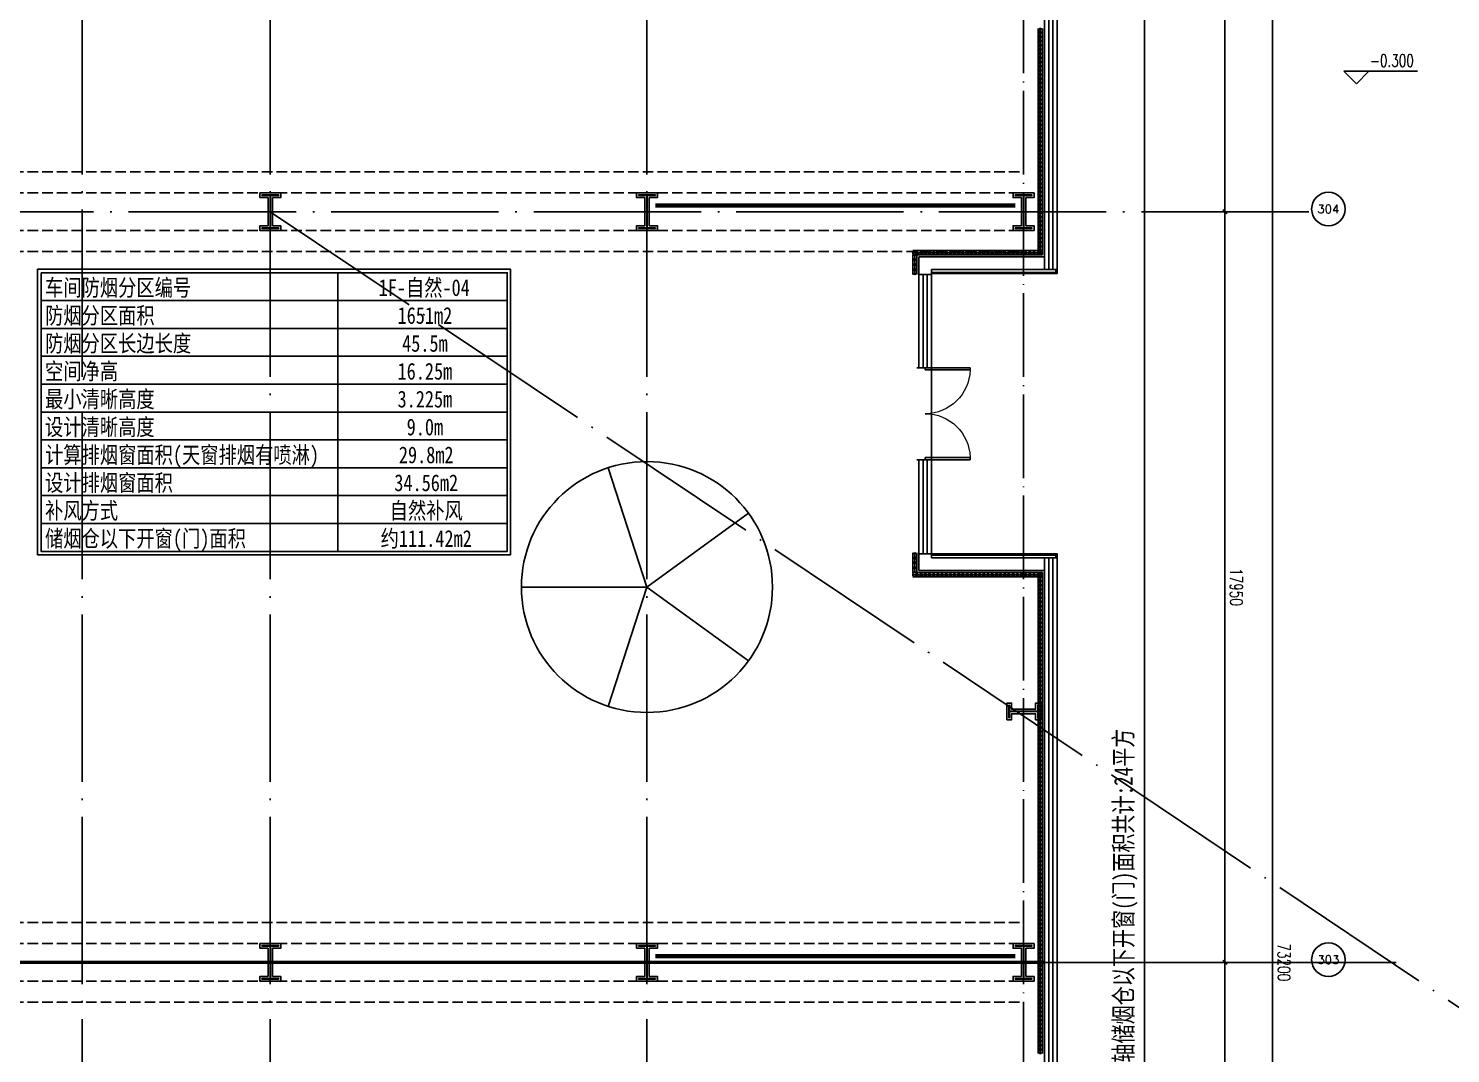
# Model space of a CAD drawing. Extents: x -555607 to 460190, y 498714 to 1664455.
# Drawn here: x -152634 to -118651, y 582639 to 607152 of the extents above; entities that cross this region are included whole.
import ezdxf
from ezdxf.enums import TextEntityAlignment as Align

# ---------------------------------------------------------------- set-up
doc = ezdxf.new("R2010")
doc.units = 0
doc.header["$LTSCALE"] = 1000
doc.header["$MEASUREMENT"] = 0
for name, pattern in [('CENTER', [2, 1.25, -0.25, 0.25, -0.25]), ('DASH', [0.35, 0.25, -0.1]), ('DOTE', [2.42, 2, -0.2, 0.02, -0.2])]:
    doc.linetypes.add(name, pattern=pattern)
doc.layers.get('Defpoints').update_dxf_attribs({"color": 210})
for name, color, linetype in [('10平面$0$WINDOW', 8, 'Continuous'), ('A-AXIS-D', 1, 'Continuous'), ('A-AXIS-DOTE', 14, 'DOTE'), ('A-CURTAIN', 134, 'Continuous'), ('A-HATCH-2', 251, 'Continuous'), ('A-HRAIL', 250, 'Continuous'), ('A-LIN-V', 9, 'Continuous'), ('A-WINDOW', 8, 'Continuous'), ('AS-COLN', 6, 'Continuous'), ('AS-WALL', 40, 'Continuous'), ('CURTWALL', 4, 'Continuous'), ('TH_DIM', 3, 'Continuous'), ('WINDOW', 8, 'Continuous'), ('建-标高', 3, 'Continuous'), ('暖通', 7, 'Continuous')]:
    doc.layers.add(name, color=color, linetype=linetype)
doc.layers.add('柱间支撑', color=6, linetype='CENTER', lineweight=0)
doc.styles.add('-黑体', font='simhei.ttf', dxfattribs={"width": 0.8})
doc.styles.add('_TCH_AXIS', font='COMPLEX', dxfattribs={"bigfont": 'GBCBIG'})
doc.styles.add('_TCH_DIM_T3', font='SIMPLEX', dxfattribs={"width": 0.705882, "bigfont": 'GBCBIG'})
doc.styles.add('A-DIM_T3', font='SIMPLEX', dxfattribs={"width": 0.705882, "bigfont": 'GBCBIG'})
doc.styles.add('A-STANDARD', font='SIMPLEX', dxfattribs={"bigfont": 'GBCBIG'})
doc.styles.get("Standard").update_dxf_attribs({"font": 'gbenor.shx', "bigfont": 'gbcbig.shx'})
doc.styles.add('图框宋体', font='', dxfattribs={"width": 0.75})
doc.styles.get('图框宋体').set_extended_font_data('SimSun')
doc.linetypes.add('字母', pattern='A,12.7,-5.08,["挡烟垂壁",Standard,S=2.54,R=0,X=-2.54,Y=-1.27],-5.08', length=22.86)
doc.dimstyles.new('_TCH_ARCH&&100', dxfattribs={"dimtxt": 297.5, "dimasz": 100, "dimexe": 100, "dimexo": 100, "dimgap": 126.25, "dimtad": 1, "dimdec": 0, "dimzin": 0, "dimdsep": 46, "dimtxsty": '_TCH_DIM_T3', "dimblk": 'ARCHTICK', "dimcen": 0.09, "dimclrt": 7, "dimazin": 2, "dimtfac": 1, "dimtdec": 0, "dimtix": 1, "dimtmove": 2, "dimatfit": 3, "dimfxl": 100, "dimtolj": 1, "dimtzin": 0, "dimarcsym": 0})
doc.dimstyles.new('_TCH_ARCH&&150', dxfattribs={"dimtxt": 446.25, "dimasz": 150, "dimexe": 375, "dimexo": 450, "dimgap": 150, "dimtad": 1, "dimdec": 0, "dimzin": 0, "dimdsep": 46, "dimtxsty": '_TCH_DIM_T3', "dimblk": 'ARCHTICK', "dimcen": 0.09, "dimclrt": 7, "dimazin": 2, "dimtfac": 1, "dimtdec": 0, "dimtix": 1, "dimtmove": 2, "dimatfit": 3, "dimfxl": 1, "dimtolj": 1, "dimtzin": 0, "dimarcsym": 0})
doc.dimstyles.new('A-DIM&&100', dxfattribs={"dimtxt": 297.5, "dimasz": 100, "dimexe": 100, "dimexo": 100, "dimgap": 126.25, "dimtad": 1, "dimdec": 0, "dimzin": 0, "dimdsep": 46, "dimtxsty": 'A-DIM_T3', "dimblk": 'ARCHTICK', "dimcen": 0.09, "dimclrt": 7, "dimazin": 2, "dimtfac": 1, "dimtdec": 0, "dimtix": 1, "dimtmove": 2, "dimatfit": 3, "dimfxl": 1, "dimtolj": 1, "dimtzin": 0, "dimarcsym": 0})

# ---------------------------------------------------------------- blocks, each defined once
blk = doc.blocks.new('w4324324')
at = {"layer": 'A-HATCH-2', "color": 250}
for q in [(-1694760, 686605), (-1697614, 684532), (-1691907, 684532), (-1696524, 681178), (-1692997, 681178)]:
    blk.add_line((-1694760, 683605), q, dxfattribs=at)
blk.add_circle((-1694760, 683605), 3000, dxfattribs=at)
blk = doc.blocks.new('342343')
at = {"layer": 'A-LIN-V'}
blk.add_blockref('w4324324', (1066610, -62444), dxfattribs=at)
blk = doc.blocks.new('23124232432')
at = {"layer": '柱间支撑', "color": 250, "const_width": 100}
for points in [[(-129054, 602920), (-137654, 602920)], [(-129054, 584970), (-137654, 584970)]]:
    blk.add_lwpolyline(points, dxfattribs=at)
blk = doc.blocks.new('w42343243')
at = {"layer": 'A-HATCH-2'}
blk.add_lwpolyline([(-165104, 621070), (-164604, 621070), (-164604, 620958), (-164800, 620958), (-164800, 620282), (-164604, 620282), (-164604, 620170), (-165104, 620170), (-165104, 620282), (-164908, 620282), (-164908, 620958), (-165104, 620958)], close=True, dxfattribs=at)
at = {"layer": 'AS-COLN', "color": 3}
blk.add_lwpolyline([(-165054, 621020), (-164654, 621020), (-164654, 621008), (-164850, 621008), (-164850, 620232), (-164654, 620232), (-164654, 620220), (-165054, 620220), (-165054, 620232), (-164858, 620232), (-164858, 621008), (-165054, 621008)], close=True, dxfattribs=at)
blk = doc.blocks.new('nt66')
at = {"layer": 'A-HATCH-2'}
blk.add_lwpolyline([(-195840, 766870), (-195440, 766870), (-195440, 766758), (-195586, 766758), (-195586, 766182), (-195440, 766182), (-195440, 766070), (-195840, 766070), (-195840, 766182), (-195694, 766182), (-195694, 766758), (-195840, 766758)], close=True, dxfattribs=at)
at = {"layer": 'AS-COLN'}
blk.add_lwpolyline([(-195790, 766820), (-195490, 766820), (-195490, 766808), (-195636, 766808), (-195636, 766132), (-195490, 766132), (-195490, 766120), (-195790, 766120), (-195790, 766132), (-195644, 766132), (-195644, 766808), (-195790, 766808)], close=True, dxfattribs=at)
blk = doc.blocks.new('_ArchTick')
at = {"color": 0, "linetype": 'ByBlock', "const_width": 0.4}
blk.add_lwpolyline([(-0.5, -0.5), (0.5, 0.5)], dxfattribs=at)
blk = doc.blocks.new('*D131')
at = {"layer": 'A-AXIS-D', "color": 0, "lineweight": -2, "transparency": 16777216}
for p, q in [((-124700, 621420), (-122805, 621420)), ((-122905, 621420), (-122905, 548220)), ((-124700, 548220), (-122805, 548220))]:
    blk.add_line(p, q, dxfattribs=at)
at = {"layer": 'Defpoints', "color": 0, "transparency": 16777216}
for p in [(-124800, 621420), (-124800, 548220), (-122905, 548220)]:
    blk.add_point(p, dxfattribs=at)
at = {"layer": 'A-AXIS-D', "color": 0, "lineweight": -2, "transparency": 16777216, "xscale": 100, "yscale": 100, "zscale": 100}
for p, rotation in [((-122905, 621420), 90), ((-122905, 548220), 270)]:
    blk.add_blockref('_ArchTick', p, dxfattribs=dict(at, rotation=rotation))
at = {"layer": 'A-AXIS-D', "color": 7, "transparency": 16777216, "insert": (-122630, 584820), "char_height": 297.5, "attachment_point": 5, "rotation": 270, "style": '_TCH_DIM_T3'}
blk.add_mtext('\\A1;73200', dxfattribs=at)
blk = doc.blocks.new('*D224')
at = {"layer": 'A-AXIS-D', "color": 0, "lineweight": -2, "transparency": 16777216}
for p, q in [((-124960, 620720), (-123944, 620720)), ((-124044, 620720), (-124044, 602770)), ((-124960, 602770), (-123944, 602770))]:
    blk.add_line(p, q, dxfattribs=at)
at = {"layer": 'Defpoints', "color": 0, "transparency": 16777216}
for p in [(-125060, 620720), (-125060, 602770), (-124044, 602770)]:
    blk.add_point(p, dxfattribs=at)
at = {"layer": 'A-AXIS-D', "color": 0, "lineweight": -2, "transparency": 16777216, "xscale": 100, "yscale": 100, "zscale": 100}
for p, rotation in [((-124044, 620720), 90), ((-124044, 602770), 270)]:
    blk.add_blockref('_ArchTick', p, dxfattribs=dict(at, rotation=rotation))
at = {"layer": 'A-AXIS-D', "color": 7, "transparency": 16777216, "insert": (-123769, 611745), "char_height": 297.5, "attachment_point": 5, "rotation": 270, "style": 'A-DIM_T3'}
blk.add_mtext('\\A1;17950', dxfattribs=at)
blk = doc.blocks.new('*D225')
at = {"layer": 'A-AXIS-D', "color": 0, "lineweight": -2, "transparency": 16777216}
for p, q in [((-124960, 602770), (-123944, 602770)), ((-124044, 602770), (-124044, 584820)), ((-124960, 584820), (-123944, 584820))]:
    blk.add_line(p, q, dxfattribs=at)
at = {"layer": 'Defpoints', "color": 0, "transparency": 16777216}
for p in [(-125060, 602770), (-125060, 584820), (-124044, 584820)]:
    blk.add_point(p, dxfattribs=at)
at = {"layer": 'A-AXIS-D', "color": 0, "lineweight": -2, "transparency": 16777216, "xscale": 100, "yscale": 100, "zscale": 100}
for p, rotation in [((-124044, 602770), 90), ((-124044, 584820), 270)]:
    blk.add_blockref('_ArchTick', p, dxfattribs=dict(at, rotation=rotation))
at = {"layer": 'A-AXIS-D', "color": 7, "transparency": 16777216, "insert": (-123769, 593795), "char_height": 297.5, "attachment_point": 5, "rotation": 270, "style": 'A-DIM_T3'}
blk.add_mtext('\\A1;17950', dxfattribs=at)
blk = doc.blocks.new('*D226')
at = {"layer": 'A-AXIS-D', "color": 0, "lineweight": -2, "transparency": 16777216}
for p, q in [((-124960, 584820), (-123944, 584820)), ((-124044, 584820), (-124044, 566870)), ((-124960, 566870), (-123944, 566870))]:
    blk.add_line(p, q, dxfattribs=at)
at = {"layer": 'Defpoints', "color": 0, "transparency": 16777216}
for p in [(-125060, 584820), (-125060, 566870), (-124044, 566870)]:
    blk.add_point(p, dxfattribs=at)
at = {"layer": 'A-AXIS-D', "color": 0, "lineweight": -2, "transparency": 16777216, "xscale": 100, "yscale": 100, "zscale": 100}
for p, rotation in [((-124044, 584820), 90), ((-124044, 566870), 270)]:
    blk.add_blockref('_ArchTick', p, dxfattribs=dict(at, rotation=rotation))
at = {"layer": 'A-AXIS-D', "color": 7, "transparency": 16777216, "insert": (-123769, 575845), "char_height": 297.5, "attachment_point": 5, "rotation": 270, "style": 'A-DIM_T3'}
blk.add_mtext('\\A1;17950', dxfattribs=at)
blk = doc.blocks.new('10平面$0$$DorLib2D$00000002')
for p, q in [((-0.5, 0), (-0.5, 0.4875)), ((-0.475, 0.4875), (-0.5, 0.4875)), ((-0.475, 0), (-0.475, 0.4875)), ((0.475, 0), (0.475, 0.4875)), ((0.475, 0.4875), (0.5, 0.4875)), ((0.5, 0), (0.5, 0.4875)), ((-0.5, 0), (-0.475, 0)), ((0.5, 0), (0.475, 0))]:
    blk.add_line(p, q)
at = {"lineweight": 13}
for centre, start, end in [((-0.4875, 0), 0, 88.53072), ((0.4875, 0), 91.46928, 180)]:
    blk.add_arc(centre, 0.4875, start, end, dxfattribs=at)
blk = doc.blocks.new('99平面图例外参$0$$LinePat$圆环')
for points in [[(0, 150), (300, 150)], [(0, 0), (300, 0)], [(0, -150), (300, -150)]]:
    blk.add_lwpolyline(points)
at = {"color": 0}
blk.add_circle((150, 0), 150, dxfattribs=at)
blk = doc.blocks.new('*D618')
at = {"layer": 'Defpoints', "color": 0, "transparency": 16777216}
for p in [(-128054, 620720), (-125963, 620720), (-128054, 548920)]:
    blk.add_point(p, dxfattribs=at)
at = {"layer": 'TH_DIM', "color": 0, "lineweight": -2, "transparency": 16777216}
for p, q in [((-127604, 620720), (-125588, 620720)), ((-125963, 548920), (-125963, 620720)), ((-127604, 548920), (-125588, 548920))]:
    blk.add_line(p, q, dxfattribs=at)
at = {"layer": 'TH_DIM', "color": 0, "lineweight": -2, "transparency": 16777216, "xscale": 150, "yscale": 150, "zscale": 150}
for p, rotation in [((-125963, 620720), 90), ((-125963, 548920), 270)]:
    blk.add_blockref('_ArchTick', p, dxfattribs=dict(at, rotation=rotation))
at = {"layer": 'TH_DIM', "color": 7, "transparency": 16777216, "insert": (-126410, 584820), "char_height": 446.25, "attachment_point": 5, "rotation": 90, "style": '图框宋体'}
blk.add_mtext('\\A1;本侧301轴至305轴储烟仓以下开窗(门)面积共计:24平方', dxfattribs=at)

msp = doc.modelspace()

# ---------------------------------------------------------------- linework, layer by layer
at = {"layer": '10平面$0$WINDOW'}
msp.add_line((-131054.6, 599040), (-131054.6, 596840), dxfattribs=at)
at = {"layer": 'A-AXIS-D'}
for centre in [(-121570.4, 602834.3), (-121570.4, 584884.3)]:
    msp.add_circle(centre, 400, dxfattribs=at)
at = {"layer": 'A-AXIS-DOTE', "color": 250}
msp.add_line((-128854.2, 540740), (-128854.2, 841482.3), dxfattribs=at)
at = {"layer": 'A-AXIS-DOTE', "color": 250, "ltscale": 2}
for p, q in [((-151354.2, 540740), (-151354.2, 637259.3)), ((-146854.2, 540740), (-146854.2, 637259.3)), ((-137854.2, 540740), (-137854.2, 637259.3)), ((-122040, 602770), (-318010, 602770)), ((-146858.2, 602770), (-116854.2, 582670)), ((-119950, 584820), (-318010, 584820))]:
    msp.add_line(p, q, dxfattribs=at)
at = {"layer": 'A-CURTAIN', "color": 8}
for points in [[(-128054.2, 601390), (-128054.2, 601290), (-131054.2, 601290)], [(-128084.2, 601390), (-128084.2, 601320), (-131054.2, 601320)], [(-128054.2, 594490), (-128054.2, 594590), (-131054.2, 594590)], [(-128084.2, 594490), (-128084.2, 594560), (-131054.2, 594560)]]:
    msp.add_lwpolyline(points, dxfattribs=at)
at = {"layer": 'A-HATCH-2', "color": 250, "linetype": 'DASH'}
for p, q in [((-294754.2, 603720.1), (-128854.2, 603720.1)), ((-294754.2, 603220.1), (-128854.2, 603220.1)), ((-294754.2, 602320), (-128854.2, 602320)), ((-294754.2, 601820), (-128854.2, 601820)), ((-294754.2, 585770.1), (-128854.2, 585770.1)), ((-294754.2, 585270.1), (-128854.2, 585270.1)), ((-307354.2, 584369.9), (-128854.2, 584369.9)), ((-307354.2, 583869.9), (-128854.2, 583869.9))]:
    msp.add_line(p, q, dxfattribs=at)
at = {"layer": 'AS-WALL'}
for p, q in [((-131354.6, 601690), (-128354.2, 601690)), ((-131354.6, 601690), (-131354.6, 601270)), ((-131354.6, 601270), (-131054.6, 601270)), ((-131054.6, 601390), (-128354.2, 601390)), ((-131054.6, 601270), (-131054.6, 601390)), ((-131054.6, 594590), (-131354.6, 594590)), ((-131354.6, 594590), (-131354.6, 594190)), ((-131054.6, 594490), (-131054.6, 594590)), ((-131054.6, 594490), (-128354.2, 594490)), ((-131354.6, 594190), (-128354.2, 594190))]:
    msp.add_line(p, q, dxfattribs=at)
at = {"layer": 'CURTWALL', "color": 8}
for p, q in [((-128354.2, 620720), (-128354.2, 601540)), ((-128254.2, 620720), (-128254.2, 601540)), ((-128154.2, 620720), (-128154.2, 601540)), ((-128054.2, 620720), (-128054.2, 601540)), ((-128354.2, 601540), (-128354.2, 601390)), ((-128254.2, 601540), (-128254.2, 601390)), ((-128154.2, 601540), (-128154.2, 601390)), ((-128054.2, 601540), (-128054.2, 601390)), ((-128054.2, 601390), (-128354.2, 601390)), ((-128354.2, 594490), (-128354.2, 594340)), ((-128054.2, 594490), (-128354.2, 594490)), ((-128254.2, 594490), (-128254.2, 594340)), ((-128154.2, 594490), (-128154.2, 594340)), ((-128054.2, 594490), (-128054.2, 594340)), ((-128354.2, 594340), (-128354.2, 565490)), ((-128254.2, 594340), (-128254.2, 565490)), ((-128154.2, 594340), (-128154.2, 565490)), ((-128054.2, 594340), (-128054.2, 565490))]:
    msp.add_line(p, q, dxfattribs=at)
at = {"layer": 'WINDOW'}
for p, q in [((-131354.6, 601270), (-131354.6, 599040)), ((-131254.6, 601270), (-131254.6, 599040)), ((-131154.6, 601270), (-131154.6, 599040)), ((-131054.6, 601270), (-131054.6, 599040)), ((-131108.8, 599040), (-131409.1, 599040)), ((-131108.8, 596840), (-131409.1, 596840)), ((-131354.6, 596840), (-131354.6, 594590)), ((-131254.6, 596840), (-131254.6, 594590)), ((-131154.6, 596840), (-131154.6, 594590)), ((-131054.6, 596840), (-131054.6, 594590))]:
    msp.add_line(p, q, dxfattribs=at)
at = {"layer": '建-标高', "color": 8}
for p, q in [((-120903, 605829.1), (-121203, 606129.1)), ((-121203, 606129.1), (-119443, 606129.1)), ((-120903, 605829.1), (-120603, 606129.1))]:
    msp.add_line(p, q, dxfattribs=at)
at = {"layer": '暖通'}
for p, q in [((-145240.6, 601312), (-145240.6, 594646.7)), ((-152334, 600645.4), (-141191.8, 600645.4)), ((-152334, 599978.9), (-141191.8, 599978.9)), ((-152334, 599312.4), (-141191.8, 599312.4)), ((-152334, 598645.9), (-141191.8, 598645.9)), ((-152334, 597979.4), (-141191.8, 597979.4)), ((-152334, 597312.8), (-141191.8, 597312.8)), ((-152334, 596646.3), (-141191.8, 596646.3)), ((-152334, 595979.8), (-141191.8, 595979.8)), ((-152334, 595313.3), (-141191.8, 595313.3)), ((-152334, 594646.7), (-141191.8, 594646.7)), ((-152334, 594646.7), (-141191.8, 594646.7))]:
    msp.add_line(p, q, dxfattribs=at)
for points in [[(-152414, 601392), (-141111.8, 601392), (-141111.8, 594566.7), (-152414, 594566.7)], [(-152334, 601312), (-141191.8, 601312), (-141191.8, 594646.7), (-152334, 594646.7)]]:
    msp.add_lwpolyline(points, close=True, dxfattribs=at)
at = {"layer": '暖通', "color": 2, "linetype": '字母', "ltscale": 0.05, "const_width": 80}
msp.add_lwpolyline([(-307765, 584820), (-128354.2, 584820)], dxfattribs=at)

# ---------------------------------------------------------------- block references
at = {"color": 250, "rotation": 270}
msp.add_blockref('nt66', (-895324, 395180), dxfattribs=at)
at = {"layer": '10平面$0$WINDOW', "xscale": -2200, "yscale": 2200, "zscale": 300, "rotation": 270.0000000014832}
msp.add_blockref('10平面$0$$DorLib2D$00000002', (-131204.6, 597940), dxfattribs=at)
at = {"layer": 'A-HRAIL', "color": 250, "yscale": 0.3333333333111111, "zscale": 0.3333333333111111}
for p, xscale, rotation in [((-128454.2, 607152.5), -0.3341019207332072, 90), ((-128454.2, 607052.2), -0.3341019207332072, 90), ((-128454.2, 606952), -0.3341019207332072, 90), ((-128454.2, 606851.8), -0.3341019207332072, 90), ((-128454.2, 606751.5), -0.3341019207332072, 90), ((-128454.2, 606651.3), -0.3341019207332072, 90), ((-128454.2, 606551.1), -0.3341019207332072, 90), ((-128454.2, 606450.8), -0.3341019207332072, 90), ((-128454.2, 606350.6), -0.3341019207332072, 90), ((-128454.2, 606250.4), -0.3341019207332072, 90), ((-128454.2, 606150.1), -0.3341019207332072, 90), ((-128454.2, 606049.9), -0.3341019207332072, 90), ((-128454.2, 605949.7), -0.3341019207332072, 90), ((-128454.2, 605849.5), -0.3341019207332072, 90), ((-128454.2, 605749.2), -0.3341019207332072, 90), ((-128454.2, 605649), -0.3341019207332072, 90), ((-128454.2, 605548.8), -0.3341019207332072, 90), ((-128454.2, 605448.5), -0.3341019207332072, 90), ((-128454.2, 605348.3), -0.3341019207332072, 90), ((-128454.2, 605248.1), -0.3341019207332072, 90), ((-128454.2, 605147.8), -0.3341019207332072, 90), ((-128454.2, 605047.6), -0.3341019207332072, 90), ((-128454.2, 604947.4), -0.3341019207332072, 90), ((-128454.2, 604847.1), -0.3341019207332072, 90), ((-128454.2, 604746.9), -0.3341019207332072, 90), ((-128454.2, 604646.7), -0.3341019207332072, 90), ((-128454.2, 604546.5), -0.3341019207332072, 90), ((-128454.2, 604446.2), -0.3341019207332072, 90), ((-128454.2, 604346), -0.3341019207332072, 90), ((-128454.2, 604245.8), -0.3341019207332072, 90), ((-128454.2, 604145.5), -0.3341019207332072, 90), ((-128454.2, 604045.3), -0.3341019207332072, 90), ((-128454.2, 603945.1), -0.3341019207332072, 90), ((-128454.2, 603844.8), -0.3341019207332072, 90), ((-128454.2, 603744.6), -0.3341019207332072, 90), ((-128454.2, 603644.4), -0.3341019207332072, 90), ((-128454.2, 603544.2), -0.3341019207332072, 90), ((-128454.2, 603443.9), -0.3341019207332072, 90), ((-128454.2, 603343.7), -0.3341019207332072, 90), ((-128454.2, 603243.5), -0.3341019207332072, 90), ((-128454.2, 603143.2), -0.3341019207332072, 90), ((-128454.2, 603043), -0.3341019207332072, 90), ((-128454.2, 602942.8), -0.3341019207332072, 90), ((-128454.2, 602842.5), -0.3341019207332072, 90), ((-128454.2, 602742.3), -0.3341019207332072, 90), ((-128454.2, 602642.1), -0.3341019207332072, 90), ((-128454.2, 602541.8), -0.3341019207332072, 90), ((-128454.2, 602441.6), -0.3341019207332072, 90), ((-128454.2, 602341.4), -0.3341019207332072, 90), ((-128454.2, 602241.2), -0.3341019207332072, 90), ((-128454.2, 602140.9), -0.3341019207332072, 90), ((-128454.2, 602040.7), -0.3341019207332072, 90), ((-128454.2, 601940.5), -0.3341019207332072, 90), ((-128454.2, 601840.2), -0.3341019207332072, 90), ((-131454.2, 601622.5), 0.3916666671966327, 90), ((-131454.2, 601505), 0.3916666671966327, 90), ((-131454.2, 601387.5), 0.3916666671966327, 90), ((-131454.2, 601270), 0.3916666671966327, 90), ((-131454.2, 594610), -0.3916666671966327, 90), ((-131454.2, 594492.5), -0.3916666671966327, 90), ((-131454.2, 594375), -0.3916666671966327, 90), ((-131454.2, 594257.5), -0.3916666671966327, 90), ((-131504.2, 594090), -0.3333333266804308, 180), ((-131404.2, 594090), -0.3333333266804308, 180), ((-131304.2, 594090), -0.3333333266804308, 180), ((-131204.2, 594090), -0.3333333266804308, 180), ((-131104.2, 594090), -0.3333333266804308, 180), ((-131004.2, 594090), -0.3333333266804308, 180), ((-130904.2, 594090), -0.3333333266804308, 180), ((-130804.2, 594090), -0.3333333266804308, 180), ((-130704.2, 594090), -0.3333333266804308, 180), ((-130604.2, 594090), -0.3333333266804308, 180), ((-130504.2, 594090), -0.3333333266804308, 180), ((-130404.2, 594090), -0.3333333266804308, 180), ((-130304.2, 594090), -0.3333333266804308, 180), ((-130204.2, 594090), -0.3333333266804308, 180), ((-130104.2, 594090), -0.3333333266804308, 180), ((-130004.2, 594090), -0.3333333266804308, 180), ((-129904.2, 594090), -0.3333333266804308, 180), ((-129804.2, 594090), -0.3333333266804308, 180), ((-129704.2, 594090), -0.3333333266804308, 180), ((-129604.2, 594090), -0.3333333266804308, 180), ((-129504.2, 594090), -0.3333333266804308, 180), ((-129404.2, 594090), -0.3333333266804308, 180), ((-129304.2, 594090), -0.3333333266804308, 180), ((-129204.2, 594090), -0.3333333266804308, 180), ((-129104.2, 594090), -0.3333333266804308, 180), ((-129004.2, 594090), -0.3333333266804308, 180), ((-128904.2, 594090), -0.3333333266804308, 180), ((-128804.2, 594090), -0.3333333266804308, 180), ((-128704.2, 594090), -0.3333333266804308, 180), ((-128604.2, 594090), -0.3333333266804308, 180), ((-128454.2, 594040), 0.3333686689155855, 90), ((-128504.2, 594090), -0.3333333266804308, 180), ((-128454.2, 593940), 0.3333686689155855, 90), ((-128454.2, 593840), 0.3333686689155855, 90), ((-128454.2, 593740), 0.3333686689155855, 90), ((-128454.2, 593639.9), 0.3333686689155855, 90), ((-128454.2, 593539.9), 0.3333686689155855, 90), ((-128454.2, 593439.9), 0.3333686689155855, 90), ((-128454.2, 593339.9), 0.3333686689155855, 90), ((-128454.2, 593239.9), 0.3333686689155855, 90), ((-128454.2, 593139.9), 0.3333686689155855, 90), ((-128454.2, 593039.9), 0.3333686689155855, 90), ((-128454.2, 592939.9), 0.3333686689155855, 90), ((-128454.2, 592839.9), 0.3333686689155855, 90), ((-128454.2, 592739.9), 0.3333686689155855, 90), ((-128454.2, 592639.8), 0.3333686689155855, 90), ((-128454.2, 592539.8), 0.3333686689155855, 90), ((-128454.2, 592439.8), 0.3333686689155855, 90), ((-128454.2, 592339.8), 0.3333686689155855, 90), ((-128454.2, 592239.8), 0.3333686689155855, 90), ((-128454.2, 592139.8), 0.3333686689155855, 90), ((-128454.2, 592039.8), 0.3333686689155855, 90), ((-128454.2, 591939.8), 0.3333686689155855, 90), ((-128454.2, 591839.8), 0.3333686689155855, 90), ((-128454.2, 591739.7), 0.3333686689155855, 90), ((-128454.2, 591639.7), 0.3333686689155855, 90), ((-128454.2, 591539.7), 0.3333686689155855, 90), ((-128454.2, 591439.7), 0.3333686689155855, 90), ((-128454.2, 591339.7), 0.3333686689155855, 90), ((-128454.2, 591239.7), 0.3333686689155855, 90), ((-128454.2, 591139.7), 0.3333686689155855, 90), ((-128454.2, 591039.7), 0.3333686689155855, 90), ((-128454.2, 590939.7), 0.3333686689155855, 90), ((-128454.2, 590839.7), 0.3333686689155855, 90), ((-128454.2, 590739.6), 0.3333686689155855, 90), ((-128454.2, 590639.6), 0.3333686689155855, 90), ((-128454.2, 590539.6), 0.3333686689155855, 90), ((-128454.2, 590439.6), 0.3333686689155855, 90), ((-128454.2, 590339.6), 0.3333686689155855, 90), ((-128454.2, 590239.6), 0.3333686689155855, 90), ((-128454.2, 590139.6), 0.3333686689155855, 90), ((-128454.2, 590039.6), 0.3333686689155855, 90), ((-128454.2, 589939.6), 0.3333686689155855, 90), ((-128454.2, 589839.5), 0.3333686689155855, 90), ((-128454.2, 589739.5), 0.3333686689155855, 90), ((-128454.2, 589639.5), 0.3333686689155855, 90), ((-128454.2, 589539.5), 0.3333686689155855, 90), ((-128454.2, 589439.5), 0.3333686689155855, 90), ((-128454.2, 589339.5), 0.3333686689155855, 90), ((-128454.2, 589239.5), 0.3333686689155855, 90), ((-128454.2, 589139.5), 0.3333686689155855, 90), ((-128454.2, 589039.5), 0.3333686689155855, 90), ((-128454.2, 588939.4), 0.3333686689155855, 90), ((-128454.2, 588839.4), 0.3333686689155855, 90), ((-128454.2, 588739.4), 0.3333686689155855, 90), ((-128454.2, 588639.4), 0.3333686689155855, 90), ((-128454.2, 588539.4), 0.3333686689155855, 90), ((-128454.2, 588439.4), 0.3333686689155855, 90), ((-128454.2, 588339.4), 0.3333686689155855, 90), ((-128454.2, 588239.4), 0.3333686689155855, 90), ((-128454.2, 588139.4), 0.3333686689155855, 90), ((-128454.2, 588039.4), 0.3333686689155855, 90), ((-128454.2, 587939.3), 0.3333686689155855, 90), ((-128454.2, 587839.3), 0.3333686689155855, 90), ((-128454.2, 587739.3), 0.3333686689155855, 90), ((-128454.2, 587639.3), 0.3333686689155855, 90), ((-128454.2, 587539.3), 0.3333686689155855, 90), ((-128454.2, 587439.3), 0.3333686689155855, 90), ((-128454.2, 587339.3), 0.3333686689155855, 90), ((-128454.2, 587239.3), 0.3333686689155855, 90), ((-128454.2, 587139.3), 0.3333686689155855, 90), ((-128454.2, 587039.2), 0.3333686689155855, 90), ((-128454.2, 586939.2), 0.3333686689155855, 90), ((-128454.2, 586839.2), 0.3333686689155855, 90), ((-128454.2, 586739.2), 0.3333686689155855, 90), ((-128454.2, 586639.2), 0.3333686689155855, 90), ((-128454.2, 586539.2), 0.3333686689155855, 90), ((-128454.2, 586439.2), 0.3333686689155855, 90), ((-128454.2, 586339.2), 0.3333686689155855, 90), ((-128454.2, 586239.2), 0.3333686689155855, 90), ((-128454.2, 586139.2), 0.3333686689155855, 90), ((-128454.2, 586039.1), 0.3333686689155855, 90), ((-128454.2, 585939.1), 0.3333686689155855, 90), ((-128454.2, 585839.1), 0.3333686689155855, 90), ((-128454.2, 585739.1), 0.3333686689155855, 90), ((-128454.2, 585639.1), 0.3333686689155855, 90), ((-128454.2, 585539.1), 0.3333686689155855, 90), ((-128454.2, 585439.1), 0.3333686689155855, 90), ((-128454.2, 585339.1), 0.3333686689155855, 90), ((-128454.2, 585239.1), 0.3333686689155855, 90), ((-128454.2, 585139), 0.3333686689155855, 90), ((-128454.2, 585039), 0.3333686689155855, 90), ((-128454.2, 584939), 0.3333686689155855, 90), ((-128454.2, 584839), 0.3333686689155855, 90), ((-128454.2, 584739), 0.3333686689155855, 90), ((-128454.2, 584639), 0.3333686689155855, 90), ((-128454.2, 584539), 0.3333686689155855, 90), ((-128454.2, 584439), 0.3333686689155855, 90), ((-128454.2, 584339), 0.3333686689155855, 90), ((-128454.2, 584239), 0.3333686689155855, 90), ((-128454.2, 584138.9), 0.3333686689155855, 90), ((-128454.2, 584038.9), 0.3333686689155855, 90), ((-128454.2, 583938.9), 0.3333686689155855, 90), ((-128454.2, 583838.9), 0.3333686689155855, 90), ((-128454.2, 583738.9), 0.3333686689155855, 90), ((-128454.2, 583638.9), 0.3333686689155855, 90), ((-128454.2, 583538.9), 0.3333686689155855, 90), ((-128454.2, 583438.9), 0.3333686689155855, 90), ((-128454.2, 583338.9), 0.3333686689155855, 90), ((-128454.2, 583238.8), 0.3333686689155855, 90), ((-128454.2, 583138.8), 0.3333686689155855, 90), ((-128454.2, 583038.8), 0.3333686689155855, 90), ((-128454.2, 582938.8), 0.3333686689155855, 90), ((-128454.2, 582838.8), 0.3333686689155855, 90), ((-128454.2, 582738.8), 0.3333686689155855, 90), ((-128454.2, 582638.8), 0.3333686689155855, 90)]:
    msp.add_blockref('99平面图例外参$0$$LinePat$圆环', p, dxfattribs=dict(at, xscale=xscale, rotation=rotation))
at = {"layer": 'A-HRAIL', "color": 250, "xscale": 0.3333333266804308, "yscale": 0.3333333266804308, "zscale": 0.3333333266804308}
for p in [(-131504.2, 601790), (-131404.2, 601790), (-131304.2, 601790), (-131204.2, 601790), (-131104.2, 601790), (-131004.2, 601790), (-130904.2, 601790), (-130804.2, 601790), (-130704.2, 601790), (-130604.2, 601790), (-130504.2, 601790), (-130404.2, 601790), (-130304.2, 601790), (-130204.2, 601790), (-130104.2, 601790), (-130004.2, 601790), (-129904.2, 601790), (-129804.2, 601790), (-129704.2, 601790), (-129604.2, 601790), (-129504.2, 601790), (-129404.2, 601790), (-129304.2, 601790), (-129204.2, 601790), (-129104.2, 601790), (-129004.2, 601790), (-128904.2, 601790), (-128804.2, 601790), (-128704.2, 601790), (-128604.2, 601790), (-128504.2, 601790)]:
    msp.add_blockref('99平面图例外参$0$$LinePat$圆环', p, dxfattribs=at)
at = {"layer": 'A-LIN-V', "color": 250, "rotation": 90}
msp.add_blockref('342343', (483306.5, 1221945), dxfattribs=at)
at = {"layer": 'A-WINDOW', "color": 250}
for p in [(18000, -17850), (27000, -17850), (36000, -17850), (18000, -35800), (27000, -35800), (36000, -35800)]:
    msp.add_blockref('w42343243', p, dxfattribs=at)
at = {"layer": '柱间支撑'}
msp.add_blockref('23124232432', (0, 0), dxfattribs=at)

# ---------------------------------------------------------------- texts
at = {"layer": 'A-AXIS-D', "color": 7, "style": '_TCH_AXIS'}
for s, height, p, p2 in [('304', 199.75, (-121832, 602734.4), (-121308.9, 602734.4)), ('303', 206.28, (-121830.7, 584781.1), (-121310.1, 584781.1))]:
    msp.add_text(s, height=height, dxfattribs=at).set_placement(p, p2, align=Align.FIT)
at = {"layer": '建-标高', "color": 8, "style": 'A-STANDARD', "width": 0.705882}
msp.add_text('-0.300', height=297.5, dxfattribs=at).set_placement((-120573, 606234.1))
at = {"layer": '暖通', "style": '-黑体', "width": 0.8}
for s, p in [('车间防烟分区编号', (-152237.3, 600754.5)), ('防烟分区面积', (-152237.3, 600088)), ('防烟分区长边长度', (-152237.3, 599421.5)), ('空间净高', (-152237.3, 598755)), ('最小清晰高度', (-152237.3, 598088.4)), ('设计清晰高度', (-152237.3, 597421.9)), ('计算排烟窗面积(天窗排烟有喷淋)', (-152237.3, 596755.4)), ('设计排烟窗面积', (-152237.3, 596088.9)), ('补风方式', (-152237.3, 595422.4)), ('储烟仓以下开窗(门)面积', (-152237.3, 594755.8))]:
    msp.add_text(s, height=400, dxfattribs=at).set_placement(p)
for s, p in [('1F-自然-04', (-143177, 600754.5)), ('16.25m', (-143160.4, 598755)), ('3.225m', (-143160.4, 598088.4)), ('9.0m', (-143160.4, 597421.9)), ('29.8m2', (-143128.9, 596755.4)), ('自然补风', (-143128.9, 595422.4))]:
    msp.add_text(s, height=400, dxfattribs=at).set_placement(p, align=Align.CENTER)
at = {"layer": '暖通', "color": 6, "style": '-黑体', "width": 0.8}
for s, p in [('1651m2', (-143160.4, 600088)), ('45.5m', (-143160.4, 599421.5)), ('34.56m2', (-143128.9, 596088.9)), ('约111.42m2', (-143128.9, 594755.8))]:
    msp.add_text(s, height=400, dxfattribs=at).set_placement(p, align=Align.CENTER)

# ---------------------------------------------------------------- dimensions: what is measured, and where the dimension line sits
at = {"layer": 'A-AXIS-D'}
for base, p1, p2, text, dimstyle, picture, middle in [((-122904.5, 548219.9), (-124800, 621420), (-124800, 548219.9), '73200', '_TCH_ARCH&&100', '*D131', (-122629.5, 584820)), ((-124044.2, 602770), (-125060, 620720), (-125060, 602770), '17950', 'A-DIM&&100', '*D224', (-123769.2, 611745)), ((-124044.2, 584820), (-125060, 602770), (-125060, 584820), '17950', 'A-DIM&&100', '*D225', (-123769.2, 593795)), ((-124044.2, 566870), (-125060, 584820), (-125060, 566870), '17950', 'A-DIM&&100', '*D226', (-123769.2, 575845))]:
    dim = msp.add_linear_dim(base=base, p1=p1, p2=p2, angle=270, text=text, dimstyle=dimstyle, override={"dimgap": 0}, dxfattribs=at)
    dim.commit()
    dim.dimension.update_dxf_attribs({"geometry": picture, "text_midpoint": middle, "dimtype": 129, "text_rotation": 270})
at = {"layer": 'TH_DIM', "color": 7}
dim = msp.add_aligned_dim(p1=(-128054.2, 548920), p2=(-128054.2, 620720), distance=-2091.6, text='本侧301轴至305轴储烟仓以下开窗(门)面积共计:24平方', dimstyle='_TCH_ARCH&&150', override={"dimtxsty": '图框宋体'}, dxfattribs=at)
dim.commit()
dim.dimension.update_dxf_attribs({"geometry": '*D618', "text_midpoint": (-126410.5, 584820)})

doc.saveas('drawing.dxf')
